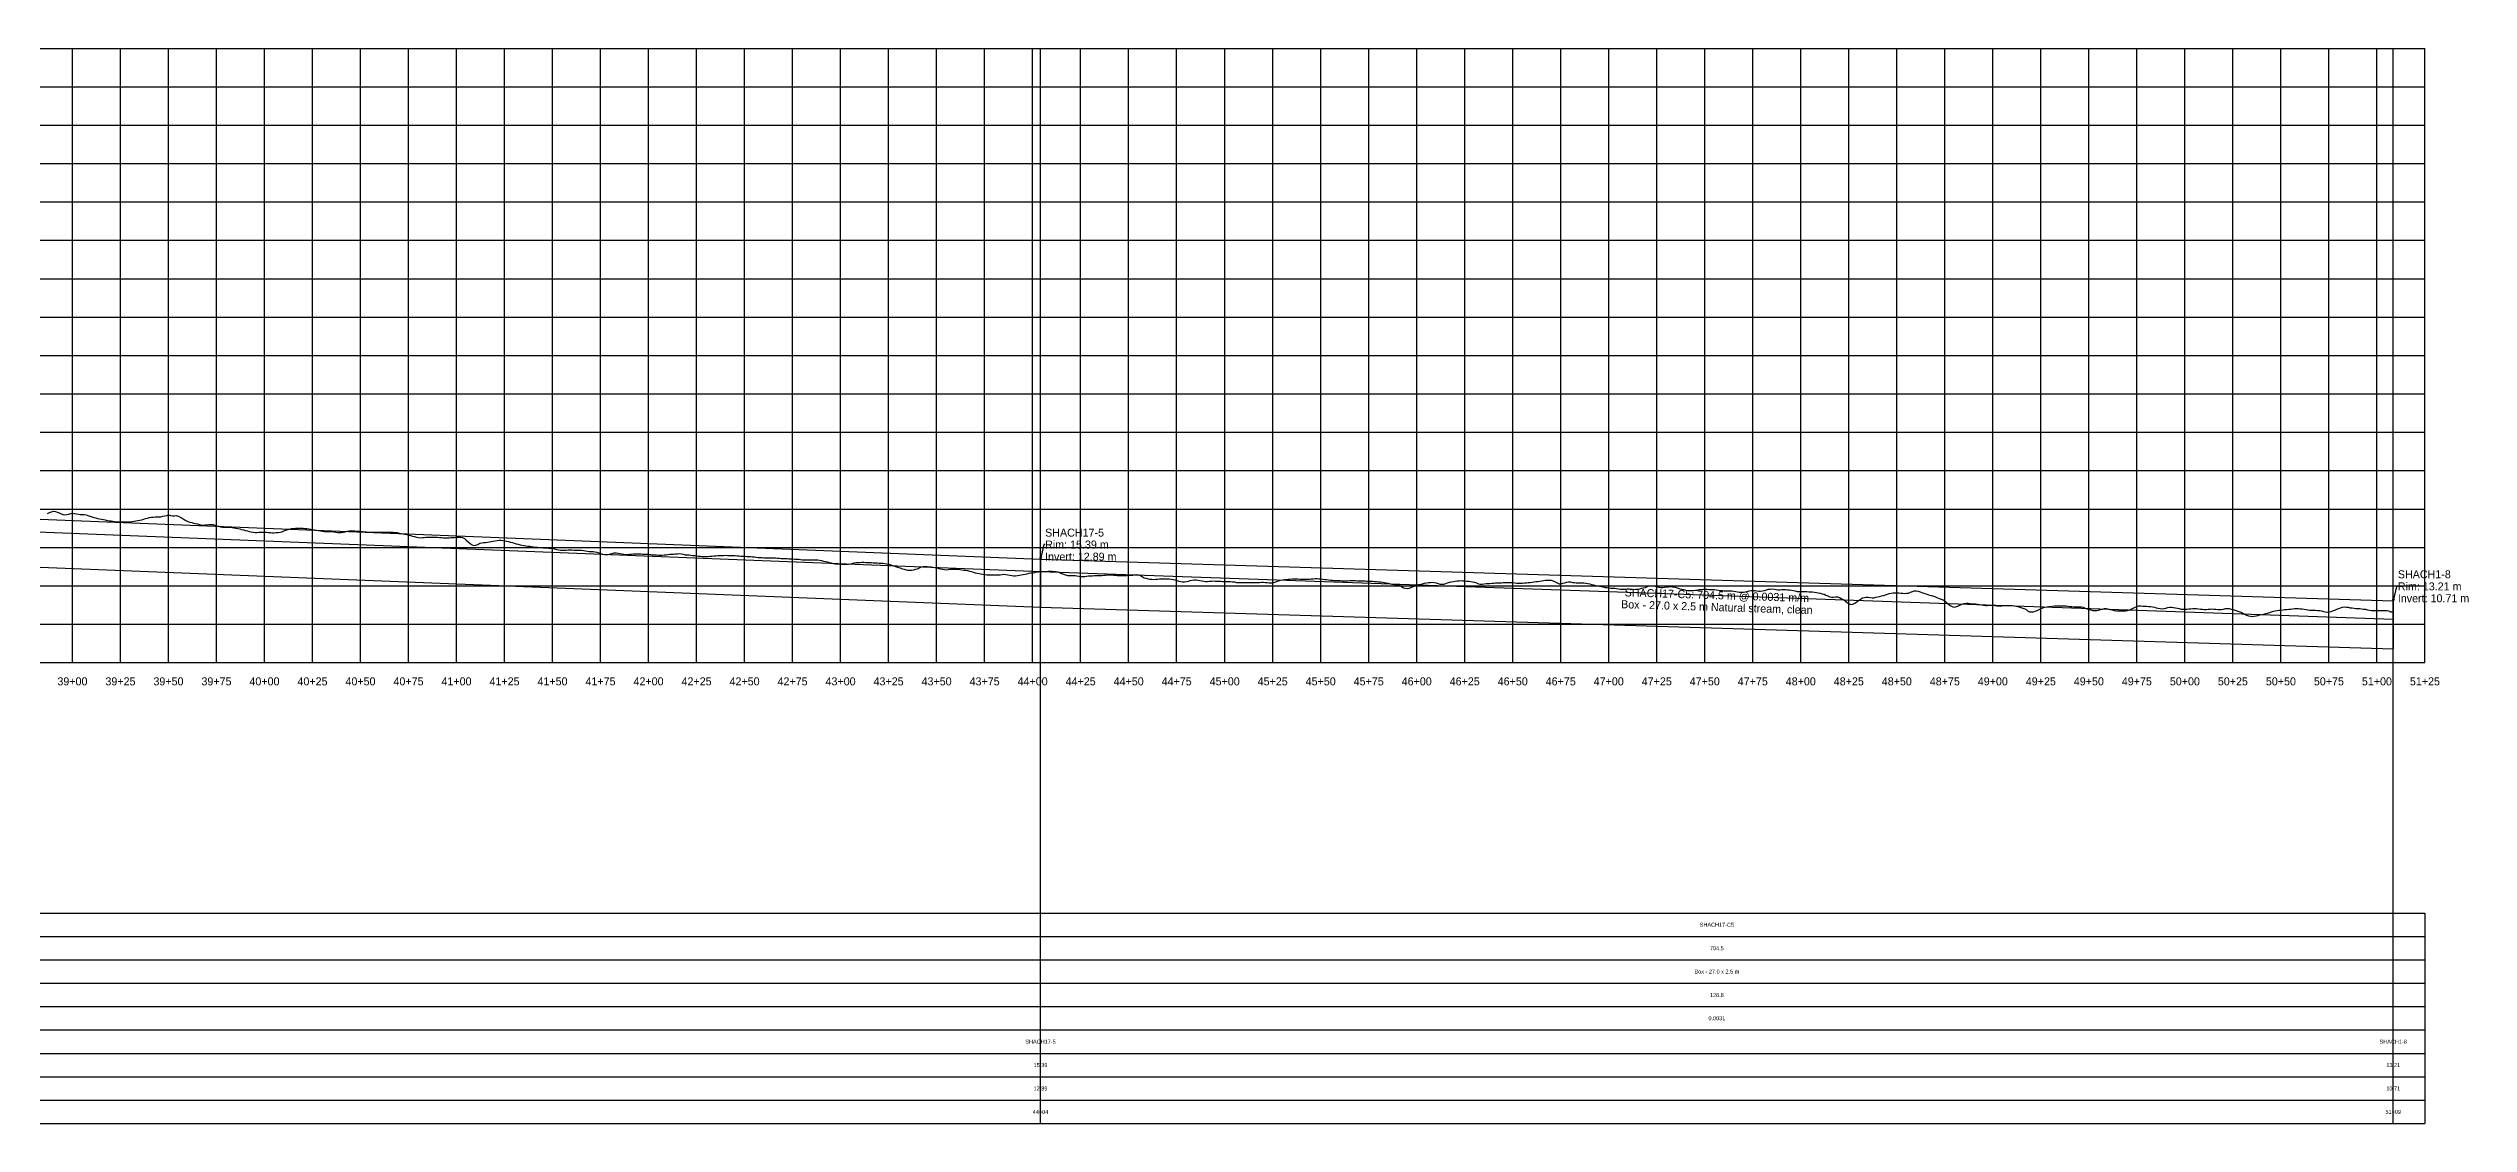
# Model space of a CAD drawing. Extents: x -64 to 5148, y -140 to 422.
# Drawn here: x 3887 to 5148, y -140 to 420 of the extents above; entities that cross this region are included whole.
import ezdxf
from ezdxf.enums import TextEntityAlignment as Align

# ---------------------------------------------------------------- set-up
doc = ezdxf.new("R2010")
doc.units = 0
for name, color, linetype in [('Annotation', 7, 'Continuous'), ('Annotation_Table', 254, 'Continuous'), ('Crown', 7, 'Continuous'), ('Grid', 254, 'Continuous'), ('Grid_Text', 7, 'Continuous'), ('Ground_Elevation', 3, 'Continuous'), ('Hydraulic_Grade', 5, 'Continuous'), ('Invert', 7, 'Continuous'), ('Structure', 7, 'Continuous')]:
    doc.layers.add(name, color=color, linetype=linetype)

msp = doc.modelspace()

# ---------------------------------------------------------------- linework, layer by layer
at = {"layer": 'Annotation', "color": 0}
for points in [[(4404.1, 153.9), (4403.9, 154.8), (4404.6, 154.7)], [(5108.5, 132.1), (5108.3, 133.1), (5109.1, 132.9)]]:
    msp.add_lwpolyline(points, close=True, dxfattribs=at)
for points in [[(4406.5, 161.5), (4405.8, 161.5), (4404.1, 153.9)], [(5110.9, 139.7), (5110.2, 139.7), (5108.5, 132.1)]]:
    msp.add_lwpolyline(points, dxfattribs=at)
at = {"layer": 'Annotation_Table', "color": 254}
for points in [[(4404.1, -140.2), (4404.1, 420)], [(5108.5, -140.2), (5108.5, 420)], [(-25, -30.5), (5124.9, -30.5)], [(5124.9, -30.5), (5124.9, -140.2)], [(-25, -42.7), (5124.9, -42.7)], [(-25, -54.9), (5124.9, -54.9)], [(-25, -67.1), (5124.9, -67.1)], [(-25, -79.2), (5124.9, -79.2)], [(-25, -91.4), (5124.9, -91.4)], [(-25, -103.6), (5124.9, -103.6)], [(-25, -115.8), (5124.9, -115.8)], [(-25, -128), (5124.9, -128)], [(-25, -140.2), (5124.9, -140.2)]]:
    msp.add_lwpolyline(points, dxfattribs=at)
at = {"layer": 'Crown', "color": 0}
for points in [[(3232, 200.8), (4404.1, 153.9)], [(4404.1, 153.9), (4404.1, 153.9)], [(4404.1, 153.9), (5108.5, 132.1)], [(5108.5, 132.1), (5108.5, 132.1)]]:
    msp.add_lwpolyline(points, dxfattribs=at)
at = {"layer": 'Grid', "color": 254}
for points in [[(-25, 420), (5125, 420)], [(3900, 100), (3900, 420)], [(3925, 100), (3925, 420)], [(3950, 100), (3950, 420)], [(3975, 100), (3975, 420)], [(4000, 100), (4000, 420)], [(4025, 100), (4025, 420)], [(4050, 100), (4050, 420)], [(4075, 100), (4075, 420)], [(4100, 100), (4100, 420)], [(4125, 100), (4125, 420)], [(4150, 100), (4150, 420)], [(4175, 100), (4175, 420)], [(4200, 100), (4200, 420)], [(4225, 100), (4225, 420)], [(4250, 100), (4250, 420)], [(4275, 100), (4275, 420)], [(4300, 100), (4300, 420)], [(4325, 100), (4325, 420)], [(4350, 100), (4350, 420)], [(4375, 100), (4375, 420)], [(4400, 100), (4400, 420)], [(4425, 100), (4425, 420)], [(4450, 100), (4450, 420)], [(4475, 100), (4475, 420)], [(4500, 100), (4500, 420)], [(4525, 100), (4525, 420)], [(4550, 100), (4550, 420)], [(4575, 100), (4575, 420)], [(4600, 100), (4600, 420)], [(4625, 100), (4625, 420)], [(4650, 100), (4650, 420)], [(4675, 100), (4675, 420)], [(4700, 100), (4700, 420)], [(4725, 100), (4725, 420)], [(4750, 100), (4750, 420)], [(4775, 100), (4775, 420)], [(4800, 100), (4800, 420)], [(4825, 100), (4825, 420)], [(4850, 100), (4850, 420)], [(4875, 100), (4875, 420)], [(4900, 100), (4900, 420)], [(4925, 100), (4925, 420)], [(4950, 100), (4950, 420)], [(4975, 100), (4975, 420)], [(5000, 100), (5000, 420)], [(5025, 100), (5025, 420)], [(5050, 100), (5050, 420)], [(5075, 100), (5075, 420)], [(5100, 100), (5100, 420)], [(5125, 100), (5125, 420)], [(-25, 400), (5125, 400)], [(-25, 380), (5125, 380)], [(-25, 360), (5125, 360)], [(-25, 340), (5125, 340)], [(-25, 320), (5125, 320)], [(-25, 300), (5125, 300)], [(-25, 280), (5125, 280)], [(-25, 260), (5125, 260)], [(-25, 240), (5125, 240)], [(-25, 220), (5125, 220)], [(-25, 200), (5125, 200)], [(-25, 180), (5125, 180)], [(-25, 160), (5125, 160)], [(-25, 140), (5125, 140)], [(-25, 120), (5125, 120)], [(-25, 100), (5125, 100)]]:
    msp.add_lwpolyline(points, dxfattribs=at)
at = {"layer": 'Ground_Elevation', "color": 3}
msp.add_lwpolyline([(3887.1, 177.7), (3888.1, 178.2), (3889.1, 178.6), (3890.1, 178.8), (3891.1, 178.7), (3892.1, 178.3), (3893.1, 178), (3894.1, 177.5), (3895.1, 177.2), (3896.1, 177), (3897.1, 177.1), (3898.1, 177.4), (3899.1, 177.6), (3900.1, 177.8), (3901.1, 177.7), (3902.1, 177.5), (3903.1, 177.3), (3904.1, 177.2), (3905.1, 177.1), (3906.1, 177.1), (3907.1, 177), (3908.1, 176.6), (3909.1, 176.3), (3910.1, 175.9), (3911.1, 175.6), (3912.1, 175.4), (3913.1, 175.1), (3914.1, 174.9), (3915.1, 174.7), (3916.1, 174.5), (3917.1, 174.3), (3918.1, 174.1), (3919.1, 173.9), (3920.1, 173.8), (3921.1, 173.6), (3922.1, 173.5), (3923.1, 173.4), (3924.1, 173.4), (3925.1, 173.3), (3926.1, 173.3), (3927.1, 173.3), (3928.1, 173.3), (3929.1, 173.3), (3930.1, 173.4), (3931.1, 173.5), (3932.1, 173.6), (3933.1, 173.8), (3934.1, 174), (3935.1, 174.2), (3936.1, 174.4), (3937.1, 174.7), (3938.1, 175), (3939.1, 175.3), (3940.1, 175.5), (3941.1, 175.7), (3942.1, 175.8), (3943.1, 175.9), (3944.1, 175.9), (3945.1, 175.9), (3946.1, 176), (3947.1, 176.2), (3948.1, 176.4), (3949.1, 176.7), (3950.1, 176.9), (3951.1, 176.6), (3952.1, 176.4), (3953.1, 176.5), (3954.1, 176.6), (3955.1, 176.3), (3956.1, 175.8), (3957.1, 175.2), (3958.1, 174.6), (3959.1, 174), (3960.1, 173.5), (3961.1, 173.2), (3962.1, 172.9), (3963.1, 172.7), (3964.1, 172.4), (3965.1, 172.2), (3966.1, 171.9), (3967.1, 171.7), (3968.1, 171.6), (3969.1, 171.7), (3970.1, 171.8), (3971.1, 171.9), (3972.1, 172), (3973.1, 171.9), (3974.1, 171.6), (3975.1, 171.3), (3976.1, 171), (3977.1, 170.7), (3978.1, 170.6), (3979.1, 170.6), (3980.1, 170.6), (3981.1, 170.6), (3982.1, 170.5), (3983.1, 170.3), (3984.1, 170.2), (3985.1, 170), (3986.1, 169.8), (3987.1, 169.6), (3988.1, 169.4), (3989.1, 169.1), (3990.1, 168.8), (3991.1, 168.6), (3992.1, 168.3), (3993.1, 168.1), (3994.1, 168), (3995.1, 167.8), (3996.1, 167.7), (3997.1, 167.9), (3998.1, 168), (3999.1, 167.9), (4000.1, 167.9), (4001.1, 167.9), (4002.1, 167.8), (4003.1, 167.7), (4004.1, 167.6), (4005.1, 167.6), (4006.1, 167.7), (4007.1, 167.7), (4008.1, 167.9), (4009.1, 168.2), (4010.1, 168.7), (4011.1, 169), (4012.1, 169.3), (4013.1, 169.5), (4014.1, 169.8), (4015.1, 169.9), (4016.1, 170), (4017.1, 170.1), (4018.1, 170.1), (4019.1, 170), (4020.1, 170), (4021.1, 169.9), (4022.1, 169.8), (4023.1, 169.6), (4024.1, 169.5), (4025.1, 169.4), (4026.1, 169.2), (4027.1, 169), (4028.1, 168.8), (4029.1, 168.6), (4030.1, 168.5), (4031.1, 168.3), (4032.1, 168.3), (4033.1, 168.3), (4034.1, 168.3), (4035.1, 168.3), (4036.1, 168.1), (4037.1, 167.9), (4038.1, 167.7), (4039.1, 167.7), (4040.1, 167.8), (4041.1, 168), (4042.1, 168.2), (4043.1, 168.5), (4044.1, 168.7), (4045.1, 168.8), (4046.1, 168.7), (4047.1, 168.6), (4048.1, 168.5), (4049.1, 168.4), (4050.1, 168.4), (4051.1, 168.3), (4052.1, 168.2), (4053.1, 168.1), (4054.1, 168), (4055.1, 168), (4056.1, 168), (4057.1, 167.9), (4058.1, 168), (4059.1, 168), (4060.1, 168), (4061.1, 168), (4062.1, 168), (4063.1, 168), (4064.1, 168), (4065.1, 167.9), (4066.1, 167.9), (4067.1, 167.9), (4068.1, 167.8), (4069.1, 167.7), (4070.1, 167.4), (4071.1, 167.2), (4072.1, 167), (4073.1, 166.9), (4074.1, 166.7), (4075.1, 166.4), (4076.1, 166.2), (4077.1, 165.9), (4078.1, 165.6), (4079.1, 165.3), (4080.1, 165.1), (4081.1, 165), (4082.1, 165.1), (4083.1, 165.2), (4084.1, 165.3), (4085.1, 165.3), (4086.1, 165.4), (4087.1, 165.4), (4088.1, 165.4), (4089.1, 165.4), (4090.1, 165.3), (4091.1, 165.2), (4092.1, 165.1), (4093.1, 165), (4094.1, 165), (4095.1, 165), (4096.1, 165), (4097.1, 165.1), (4098.1, 165.1), (4099.1, 165.1), (4100.1, 165.3), (4101.1, 165.4), (4102.1, 165.4), (4103.1, 165.2), (4104.1, 164.6), (4105.1, 163.8), (4106.1, 162.9), (4107.1, 162), (4108.1, 161.3), (4109.1, 161), (4110.1, 161.1), (4111.1, 161.6), (4112.1, 162.2), (4113.1, 162.4), (4114.1, 162.5), (4115.1, 162.6), (4116.1, 162.7), (4117.1, 162.9), (4118.1, 163), (4119.1, 163.2), (4120.1, 163.4), (4121.1, 163.6), (4122.1, 163.7), (4123.1, 163.7), (4124.1, 163.6), (4125.1, 163.4), (4126.1, 163.2), (4127.1, 163), (4128.1, 162.7), (4129.1, 162.5), (4130.1, 162.2), (4131.1, 161.9), (4132.1, 161.7), (4133.1, 161.4), (4134.1, 161.2), (4135.1, 161), (4136.1, 160.9), (4137.1, 160.7), (4138.1, 160.6), (4139.1, 160.4), (4140.1, 160.3), (4141.1, 160.2), (4142.1, 160.1), (4143.1, 160), (4144.1, 159.9), (4145.1, 159.8), (4146.1, 159.8), (4147.1, 159.7), (4148.1, 159.6), (4149.1, 159.5), (4150.1, 159.4), (4151.1, 159.2), (4152.1, 158.9), (4153.1, 158.7), (4154.1, 158.5), (4155.1, 158.5), (4156.1, 158.6), (4157.1, 158.6), (4158.1, 158.7), (4159.1, 158.7), (4160.1, 158.7), (4161.1, 158.6), (4162.1, 158.6), (4163.1, 158.6), (4164.1, 158.6), (4165.1, 158.6), (4166.1, 158.4), (4167.1, 158.2), (4168.1, 158.1), (4169.1, 157.9), (4170.1, 157.8), (4171.1, 157.8), (4172.1, 157.7), (4173.1, 157.6), (4174.1, 157.2), (4175.1, 156.8), (4176.1, 156.5), (4177.1, 156.3), (4178.1, 156.2), (4179.1, 156.3), (4180.1, 156.6), (4181.1, 156.9), (4182.1, 157.1), (4183.1, 157.1), (4184.1, 157), (4185.1, 156.8), (4186.1, 156.6), (4187.1, 156.4), (4188.1, 156.3), (4189.1, 156.3), (4190.1, 156.4), (4191.1, 156.5), (4192.1, 156.6), (4193.1, 156.6), (4194.1, 156.6), (4195.1, 156.6), (4196.1, 156.6), (4197.1, 156.5), (4198.1, 156.4), (4199.1, 156.4), (4200.1, 156.4), (4201.1, 156.3), (4202.1, 156.1), (4203.1, 156.1), (4204.1, 156.1), (4205.1, 156), (4206.1, 156), (4207.1, 156), (4208.1, 156.1), (4209.1, 156.2), (4210.1, 156.3), (4211.1, 156.4), (4212.1, 156.4), (4213.1, 156.5), (4214.1, 156.6), (4215.1, 156.7), (4216.1, 156.8), (4217.1, 156.6), (4218.1, 156.4), (4219.1, 156.2), (4220.1, 156.2), (4221.1, 156.1), (4222.1, 156), (4223.1, 155.8), (4224.1, 155.7), (4225.1, 155.6), (4226.1, 155.5), (4227.1, 155.4), (4228.1, 155.3), (4229.1, 155.3), (4230.1, 155.3), (4231.1, 155.3), (4232.1, 155.4), (4233.1, 155.5), (4234.1, 155.6), (4235.1, 155.6), (4236.1, 155.7), (4237.1, 155.8), (4238.1, 155.8), (4239.1, 155.8), (4240.1, 155.9), (4241.1, 155.8), (4242.1, 155.8), (4243.1, 155.8), (4244.1, 155.7), (4245.1, 155.7), (4246.1, 155.6), (4247.1, 155.6), (4248.1, 155.5), (4249.1, 155.4), (4250.1, 155.4), (4251.1, 155.3), (4252.1, 155.2), (4253.1, 155.2), (4254.1, 155.1), (4255.1, 155.1), (4256.1, 155), (4257.1, 154.8), (4258.1, 154.8), (4259.1, 154.7), (4260.1, 154.6), (4261.1, 154.6), (4262.1, 154.6), (4263.1, 154.6), (4264.1, 154.6), (4265.1, 154.6), (4266.1, 154.5), (4267.1, 154.4), (4268.1, 154.4), (4269.1, 154.3), (4270.1, 154.3), (4271.1, 154.2), (4272.1, 154.2), (4273.1, 154.1), (4274.1, 154.1), (4275.1, 154), (4276.1, 153.9), (4277.1, 153.8), (4278.1, 153.8), (4279.1, 153.7), (4280.1, 153.6), (4281.1, 153.6), (4282.1, 153.5), (4283.1, 153.5), (4284.1, 153.5), (4285.1, 153.5), (4286.1, 153.5), (4287.1, 153.5), (4288.1, 153.5), (4289.1, 153.4), (4290.1, 153.2), (4291.1, 152.9), (4292.1, 152.7), (4293.1, 152.5), (4294.1, 152.2), (4295.1, 151.9), (4296.1, 151.6), (4297.1, 151.4), (4298.1, 151.4), (4299.1, 151.5), (4300.1, 151.3), (4301.1, 151.2), (4302.1, 151.1), (4303.1, 151.2), (4304.1, 151.3), (4305.1, 151.5), (4306.1, 151.7), (4307.1, 151.9), (4308.1, 152.1), (4309.1, 152.2), (4310.1, 152.2), (4311.1, 152.3), (4312.1, 152.3), (4313.1, 152.2), (4314.1, 152.2), (4315.1, 152.2), (4316.1, 152.1), (4317.1, 152), (4318.1, 151.9), (4319.1, 151.9), (4320.1, 151.8), (4321.1, 151.8), (4322.1, 151.8), (4323.1, 151.7), (4324.1, 151.5), (4325.1, 151.2), (4326.1, 150.9), (4327.1, 150.6), (4328.1, 150.2), (4329.1, 149.9), (4330.1, 149.6), (4331.1, 149.3), (4332.1, 148.9), (4333.1, 148.6), (4334.1, 148.3), (4335.1, 148.2), (4336.1, 148.1), (4337.1, 148.1), (4338.1, 148.3), (4339.1, 148.6), (4340.1, 148.9), (4341.1, 149.4), (4342.1, 149.8), (4343.1, 150), (4344.1, 150.1), (4345.1, 150), (4346.1, 149.9), (4347.1, 149.8), (4348.1, 149.7), (4349.1, 149.5), (4350.1, 149.3), (4351.1, 149.1), (4352.1, 148.9), (4353.1, 148.7), (4354.1, 148.5), (4355.1, 148.4), (4356.1, 148.5), (4357.1, 148.6), (4358.1, 148.7), (4359.1, 148.7), (4360.1, 148.7), (4361.1, 148.6), (4362.1, 148.5), (4363.1, 148.4), (4364.1, 148.2), (4365.1, 148.1), (4366.1, 148), (4367.1, 147.7), (4368.1, 147.4), (4369.1, 147.1), (4370.1, 146.8), (4371.1, 146.6), (4372.1, 146.4), (4373.1, 146.2), (4374.1, 146.1), (4375.1, 145.9), (4376.1, 145.8), (4377.1, 145.8), (4378.1, 145.8), (4379.1, 145.7), (4380.1, 145.7), (4381.1, 145.7), (4382.1, 145.8), (4383.1, 145.8), (4384.1, 145.9), (4385.1, 146), (4386.1, 145.9), (4387.1, 145.8), (4388.1, 145.6), (4389.1, 145.4), (4390.1, 145.2), (4391.1, 145.2), (4392.1, 145.3), (4393.1, 145.5), (4394.1, 145.7), (4395.1, 145.9), (4396.1, 146.1), (4397.1, 146.3), (4398.1, 146.5), (4399.1, 146.7), (4400.1, 146.8), (4401.1, 147), (4402.1, 147.2), (4403.1, 147.3), (4404.1, 147.4), (4405.1, 147.4), (4406.1, 147.5), (4407.1, 147.5), (4408.1, 147.6), (4409.1, 147.6), (4410.1, 147.6), (4411.1, 147.5), (4412.1, 147.4), (4413.1, 147.2), (4414.1, 146.9), (4415.1, 146.4), (4416.1, 146), (4417.1, 145.7), (4418.1, 145.4), (4419.1, 145.3), (4420.1, 145.3), (4421.1, 145.3), (4422.1, 145.3), (4423.1, 145.2), (4424.1, 145), (4425.1, 144.9), (4426.1, 144.8), (4427.1, 144.9), (4428.1, 145.1), (4429.1, 145.2), (4430.1, 145.2), (4431.1, 145.2), (4432.1, 145.3), (4433.1, 145.4), (4434.1, 145.3), (4435.1, 145.3), (4436.1, 145.4), (4437.1, 145.5), (4438.1, 145.6), (4439.1, 145.7), (4440.1, 145.8), (4441.1, 145.7), (4442.1, 145.6), (4443.1, 145.5), (4444.1, 145.4), (4445.1, 145.4), (4446.1, 145.3), (4447.1, 145.3), (4448.1, 145.4), (4449.1, 145.4), (4450.1, 145.6), (4451.1, 145.6), (4452.1, 145.6), (4453.1, 145.8), (4454.1, 145.9), (4455.1, 145.7), (4456.1, 145.3), (4457.1, 144.8), (4458.1, 144.2), (4459.1, 143.9), (4460.1, 143.7), (4461.1, 143.5), (4462.1, 143.4), (4463.1, 143.3), (4464.1, 143.4), (4465.1, 143.5), (4466.1, 143.6), (4467.1, 143.6), (4468.1, 143.7), (4469.1, 143.7), (4470.1, 143.7), (4471.1, 143.6), (4472.1, 143.4), (4473.1, 143.2), (4474.1, 143.1), (4475.1, 142.8), (4476.1, 142.5), (4477.1, 142.2), (4478.1, 142), (4479.1, 142.1), (4480.1, 142.2), (4481.1, 142.5), (4482.1, 142.7), (4483.1, 142.9), (4484.1, 143.1), (4485.1, 143.1), (4486.1, 142.9), (4487.1, 142.8), (4488.1, 142.6), (4489.1, 142.4), (4490.1, 142.3), (4491.1, 142.3), (4492.1, 142.4), (4493.1, 142.5), (4494.1, 142.6), (4495.1, 142.4), (4496.1, 142.4), (4497.1, 142.4), (4498.1, 142.4), (4499.1, 142.3), (4500.1, 142.2), (4501.1, 142.3), (4502.1, 142.3), (4503.1, 142.3), (4504.1, 142.1), (4505.1, 142), (4506.1, 141.8), (4507.1, 141.8), (4508.1, 141.8), (4509.1, 141.8), (4510.1, 141.8), (4511.1, 141.8), (4512.1, 141.8), (4513.1, 141.8), (4514.1, 141.8), (4515.1, 141.8), (4516.1, 141.8), (4517.1, 141.8), (4518.1, 141.8), (4519.1, 141.9), (4520.1, 141.9), (4521.1, 141.8), (4522.1, 141.7), (4523.1, 141.6), (4524.1, 141.6), (4525.1, 141.6), (4526.1, 141.9), (4527.1, 142.3), (4528.1, 142.6), (4529.1, 142.9), (4530.1, 143.1), (4531.1, 143.2), (4532.1, 143.3), (4533.1, 143.4), (4534.1, 143.4), (4535.1, 143.6), (4536.1, 143.7), (4537.1, 143.7), (4538.1, 143.6), (4539.1, 143.5), (4540.1, 143.4), (4541.1, 143.4), (4542.1, 143.4), (4543.1, 143.5), (4544.1, 143.5), (4545.1, 143.6), (4546.1, 143.7), (4547.1, 143.8), (4548.1, 143.8), (4549.1, 143.7), (4550.1, 143.6), (4551.1, 143.5), (4552.1, 143.3), (4553.1, 143.2), (4554.1, 143.1), (4555.1, 143), (4556.1, 142.9), (4557.1, 142.8), (4558.1, 142.8), (4559.1, 142.7), (4560.1, 142.7), (4561.1, 142.6), (4562.1, 142.6), (4563.1, 142.6), (4564.1, 142.6), (4565.1, 142.7), (4566.1, 142.7), (4567.1, 142.7), (4568.1, 142.7), (4569.1, 142.6), (4570.1, 142.6), (4571.1, 142.6), (4572.1, 142.6), (4573.1, 142.6), (4574.1, 142.5), (4575.1, 142.5), (4576.1, 142.4), (4577.1, 142.4), (4578.1, 142.3), (4579.1, 142.2), (4580.1, 142.1), (4581.1, 142), (4582.1, 141.9), (4583.1, 141.7), (4584.1, 141.5), (4585.1, 141.3), (4586.1, 141.1), (4587.1, 140.9), (4588.1, 140.7), (4589.1, 140.6), (4590.1, 140.4), (4591.1, 140.3), (4592.1, 139.6), (4593.1, 138.9), (4594.1, 138.7), (4595.1, 138.6), (4596.1, 138.7), (4597.1, 139.1), (4598.1, 139.6), (4599.1, 140.1), (4600.1, 140.3), (4601.1, 140.6), (4602.1, 140.8), (4603.1, 141.1), (4604.1, 141.4), (4605.1, 141.5), (4606.1, 141.7), (4607.1, 141.8), (4608.1, 141.9), (4609.1, 141.8), (4610.1, 141.5), (4611.1, 141.2), (4612.1, 140.9), (4613.1, 140.9), (4614.1, 140.9), (4615.1, 141.2), (4616.1, 141.5), (4617.1, 141.9), (4618.1, 142), (4619.1, 142.2), (4620.1, 142.4), (4621.1, 142.6), (4622.1, 142.6), (4623.1, 142.7), (4624.1, 142.6), (4625.1, 142.6), (4626.1, 142.5), (4627.1, 142.4), (4628.1, 142.2), (4629.1, 142.1), (4630.1, 141.9), (4631.1, 141.5), (4632.1, 141.1), (4633.1, 140.8), (4634.1, 140.9), (4635.1, 141), (4636.1, 141.2), (4637.1, 141.2), (4638.1, 141.2), (4639.1, 141.3), (4640.1, 141.4), (4641.1, 141.5), (4642.1, 141.5), (4643.1, 141.5), (4644.1, 141.6), (4645.1, 141.7), (4646.1, 141.8), (4647.1, 141.8), (4648.1, 141.8), (4649.1, 141.8), (4650.1, 141.7), (4651.1, 141.5), (4652.1, 141.4), (4653.1, 141.3), (4654.1, 141.3), (4655.1, 141.3), (4656.1, 141.5), (4657.1, 141.6), (4658.1, 141.7), (4659.1, 141.8), (4660.1, 141.9), (4661.1, 142.1), (4662.1, 142.2), (4663.1, 142.3), (4664.1, 142.5), (4665.1, 142.6), (4666.1, 142.7), (4667.1, 142.9), (4668.1, 143), (4669.1, 143), (4670.1, 142.9), (4671.1, 142.6), (4672.1, 142.1), (4673.1, 141.5), (4674.1, 141.1), (4675.1, 141.1), (4676.1, 141.3), (4677.1, 141.6), (4678.1, 141.9), (4679.1, 142), (4680.1, 142), (4681.1, 141.8), (4682.1, 141.7), (4683.1, 141.5), (4684.1, 141.6), (4685.1, 141.6), (4686.1, 141.6), (4687.1, 141.5), (4688.1, 141.3), (4689.1, 141.2), (4690.1, 141), (4691.1, 140.7), (4692.1, 140.5), (4693.1, 140.2), (4694.1, 140), (4695.1, 139.8), (4696.1, 139.6), (4697.1, 139.4), (4698.1, 139.2), (4699.1, 139.1), (4700.1, 138.9), (4701.1, 138.8), (4702.1, 138.8), (4703.1, 138.7), (4704.1, 138.6), (4705.1, 138.4), (4706.1, 138.2), (4707.1, 138.2), (4708.1, 138.3), (4709.1, 138.3), (4710.1, 138.4), (4711.1, 138.3), (4712.1, 138.2), (4713.1, 138.1), (4714.1, 138.2), (4715.1, 138.2), (4716.1, 138.4), (4717.1, 138.7), (4718.1, 138.9), (4719.1, 139.2), (4720.1, 139.6), (4721.1, 139.9), (4722.1, 140), (4723.1, 140), (4724.1, 139.8), (4725.1, 139.6), (4726.1, 139.3), (4727.1, 139.2), (4728.1, 139.2), (4729.1, 139.3), (4730.1, 139.4), (4731.1, 139.5), (4732.1, 139.6), (4733.1, 139.5), (4734.1, 139.4), (4735.1, 139.1), (4736.1, 138.7), (4737.1, 138.4), (4738.1, 138.2), (4739.1, 138), (4740.1, 137.7), (4741.1, 137.6), (4742.1, 137.5), (4743.1, 137.6), (4744.1, 137.6), (4745.1, 137.7), (4746.1, 137.8), (4747.1, 138), (4748.1, 138.1), (4749.1, 138.2), (4750.1, 138.2), (4751.1, 138.2), (4752.1, 138.1), (4753.1, 138.1), (4754.1, 138.1), (4755.1, 138.1), (4756.1, 137.9), (4757.1, 137.8), (4758.1, 137.6), (4759.1, 137.5), (4760.1, 137.4), (4761.1, 137.4), (4762.1, 137.4), (4763.1, 137.3), (4764.1, 137.3), (4765.1, 137.2), (4766.1, 137.1), (4767.1, 136.8), (4768.1, 136.7), (4769.1, 136.6), (4770.1, 136.7), (4771.1, 136.8), (4772.1, 137.1), (4773.1, 137.3), (4774.1, 137.5), (4775.1, 137.6), (4776.1, 137.6), (4777.1, 137.4), (4778.1, 137.2), (4779.1, 137.2), (4780.1, 137.3), (4781.1, 137.6), (4782.1, 137.9), (4783.1, 138.2), (4784.1, 138.3), (4785.1, 138.4), (4786.1, 138.2), (4787.1, 138.1), (4788.1, 137.9), (4789.1, 137.9), (4790.1, 138), (4791.1, 138), (4792.1, 138), (4793.1, 137.9), (4794.1, 137.9), (4795.1, 137.8), (4796.1, 137.5), (4797.1, 137.3), (4798.1, 137.1), (4799.1, 137.1), (4800.1, 137.1), (4801.1, 137.1), (4802.1, 137.1), (4803.1, 137), (4804.1, 136.9), (4805.1, 136.8), (4806.1, 136.8), (4807.1, 136.6), (4808.1, 136.5), (4809.1, 136.3), (4810.1, 136.1), (4811.1, 135.9), (4812.1, 135.6), (4813.1, 135.2), (4814.1, 134.7), (4815.1, 134.3), (4816.1, 134.1), (4817.1, 134), (4818.1, 134.2), (4819.1, 134.2), (4820.1, 133.9), (4821.1, 133.4), (4822.1, 132.9), (4823.1, 132.1), (4824.1, 131.3), (4825.1, 130.7), (4826.1, 130.3), (4827.1, 130.5), (4828.1, 131), (4829.1, 131.7), (4830.1, 132.3), (4831.1, 133.1), (4832.1, 133.7), (4833.1, 133.9), (4834.1, 134), (4835.1, 134), (4836.1, 133.9), (4837.1, 133.8), (4838.1, 133.8), (4839.1, 134), (4840.1, 134.2), (4841.1, 134.5), (4842.1, 134.7), (4843.1, 135), (4844.1, 135.3), (4845.1, 135.7), (4846.1, 136), (4847.1, 136.2), (4848.1, 136.3), (4849.1, 136.4), (4850.1, 136.4), (4851.1, 136.4), (4852.1, 136.2), (4853.1, 136.1), (4854.1, 136), (4855.1, 136.1), (4856.1, 136.2), (4857.1, 136.7), (4858.1, 137.1), (4859.1, 137.4), (4860.1, 137.3), (4861.1, 137.2), (4862.1, 136.9), (4863.1, 136.5), (4864.1, 136.2), (4865.1, 135.8), (4866.1, 135.5), (4867.1, 135.2), (4868.1, 135), (4869.1, 134.6), (4870.1, 134.2), (4871.1, 133.8), (4872.1, 133.4), (4873.1, 133.1), (4874.1, 132.7), (4875.1, 132), (4876.1, 131.2), (4877.1, 130.3), (4878.1, 129.6), (4879.1, 129.1), (4880.1, 128.9), (4881.1, 129.2), (4882.1, 129.6), (4883.1, 130.1), (4884.1, 130.5), (4885.1, 130.8), (4886.1, 130.9), (4887.1, 130.9), (4888.1, 130.8), (4889.1, 130.6), (4890.1, 130.6), (4891.1, 130.6), (4892.1, 130.5), (4893.1, 130.2), (4894.1, 130), (4895.1, 129.9), (4896.1, 129.8), (4897.1, 129.8), (4898.1, 129.9), (4899.1, 129.9), (4900.1, 129.9), (4901.1, 129.8), (4902.1, 129.6), (4903.1, 129.5), (4904.1, 129.4), (4905.1, 129.7), (4906.1, 129.7), (4907.1, 129.7), (4908.1, 129.7), (4909.1, 129.7), (4910.1, 129.7), (4911.1, 129.6), (4912.1, 129.4), (4913.1, 129.2), (4914.1, 128.9), (4915.1, 128.6), (4916.1, 128.2), (4917.1, 127.8), (4918.1, 127), (4919.1, 126.5), (4920.1, 126.4), (4921.1, 126.5), (4922.1, 126.7), (4923.1, 127.2), (4924.1, 127.7), (4925.1, 128.1), (4926.1, 128.5), (4927.1, 128.8), (4928.1, 129), (4929.1, 129.2), (4930.1, 129.3), (4931.1, 129.4), (4932.1, 129.5), (4933.1, 129.6), (4934.1, 129.6), (4935.1, 129.6), (4936.1, 129.6), (4937.1, 129.5), (4938.1, 129.5), (4939.1, 129.4), (4940.1, 129.3), (4941.1, 129.2), (4942.1, 129.1), (4943.1, 129.1), (4944.1, 129), (4945.1, 129), (4946.1, 129), (4947.1, 128.8), (4948.1, 128.4), (4949.1, 128), (4950.1, 127.7), (4951.1, 127.4), (4952.1, 127.2), (4953.1, 127.2), (4954.1, 127.2), (4955.1, 127.3), (4956.1, 127.6), (4957.1, 127.9), (4958.1, 128.1), (4959.1, 128.1), (4960.1, 127.9), (4961.1, 127.7), (4962.1, 127.4), (4963.1, 127.1), (4964.1, 127), (4965.1, 126.9), (4966.1, 126.9), (4967.1, 126.9), (4968.1, 126.9), (4969.1, 127), (4970.1, 127.2), (4971.1, 127.5), (4972.1, 127.9), (4973.1, 128.4), (4974.1, 128.9), (4975.1, 129.3), (4976.1, 129.5), (4977.1, 129.5), (4978.1, 129.4), (4979.1, 129.4), (4980.1, 129.4), (4981.1, 129.3), (4982.1, 129.2), (4983.1, 129), (4984.1, 128.8), (4985.1, 128.5), (4986.1, 128.3), (4987.1, 128.1), (4988.1, 128), (4989.1, 128.2), (4990.1, 128.4), (4991.1, 128.7), (4992.1, 128.8), (4993.1, 128.8), (4994.1, 128.7), (4995.1, 128.5), (4996.1, 128.3), (4997.1, 128.1), (4998.1, 127.9), (4999.1, 127.8), (5000.1, 127.8), (5001.1, 127.9), (5002.1, 128), (5003.1, 128), (5004.1, 128.1), (5005.1, 128.1), (5006.1, 128.1), (5007.1, 128), (5008.1, 127.9), (5009.1, 127.8), (5010.1, 127.7), (5011.1, 127.7), (5012.1, 127.8), (5013.1, 127.9), (5014.1, 128), (5015.1, 127.9), (5016.1, 127.8), (5017.1, 127.7), (5018.1, 127.7), (5019.1, 127.7), (5020.1, 127.9), (5021.1, 128.1), (5022.1, 128.1), (5023.1, 128.1), (5024.1, 127.9), (5025.1, 127.6), (5026.1, 127.3), (5027.1, 127), (5028.1, 126.6), (5029.1, 126.2), (5030.1, 125.7), (5031.1, 125.2), (5032.1, 124.7), (5033.1, 124.3), (5034.1, 124.1), (5035.1, 124), (5036.1, 124.1), (5037.1, 124.3), (5038.1, 124.6), (5039.1, 124.8), (5040.1, 125), (5041.1, 125.2), (5042.1, 125.5), (5043.1, 125.8), (5044.1, 126.1), (5045.1, 126.4), (5046.1, 126.7), (5047.1, 127), (5048.1, 127.2), (5049.1, 127.3), (5050.1, 127.3), (5051.1, 127.5), (5052.1, 127.6), (5053.1, 127.7), (5054.1, 127.8), (5055.1, 127.9), (5056.1, 128), (5057.1, 128.1), (5058.1, 128.1), (5059.1, 128.1), (5060.1, 128), (5061.1, 128), (5062.1, 127.9), (5063.1, 127.7), (5064.1, 127.5), (5065.1, 127.3), (5066.1, 127.3), (5067.1, 127.3), (5068.1, 127.3), (5069.1, 127.2), (5070.1, 127.1), (5071.1, 126.9), (5072.1, 126.6), (5073.1, 126.4), (5074.1, 126.3), (5075.1, 126.4), (5076.1, 126.6), (5077.1, 126.9), (5078.1, 127.3), (5079.1, 127.8), (5080.1, 128.2), (5081.1, 128.6), (5082.1, 128.8), (5083.1, 129), (5084.1, 128.9), (5085.1, 128.8), (5086.1, 128.6), (5087.1, 128.5), (5088.1, 128.3), (5089.1, 128.2), (5090.1, 128.1), (5091.1, 128.1), (5092.1, 128), (5093.1, 127.9), (5094.1, 127.8), (5095.1, 127.5), (5096.1, 127.3), (5097.1, 127.2), (5098.1, 127.2), (5099.1, 127.1), (5100.1, 127.1), (5101.1, 127.1), (5102.1, 127.1), (5103.1, 127.2), (5104.1, 127.2), (5105.1, 127.1), (5106.1, 126.9), (5107.1, 126.5), (5108.5, 126.5)], dxfattribs=at)
at = {"layer": 'Hydraulic_Grade', "color": 5}
for points in [[(3232, 193.8), (4404.1, 147.4)], [(4404.1, 147.4), (4404.1, 147.4)], [(4404.1, 147.4), (5108.5, 122.7)], [(5108.5, 122.7), (5108.5, 122.7), (5108.5, 122.7)]]:
    msp.add_lwpolyline(points, dxfattribs=at)
at = {"layer": 'Invert', "color": 0}
for points in [[(3232, 175.8), (4404.1, 128.9)], [(4404.1, 128.9), (4404.1, 128.9)], [(4404.1, 128.9), (5108.5, 107.1)], [(5108.5, 107.1), (5108.5, 107.1)]]:
    msp.add_lwpolyline(points, dxfattribs=at)
at = {"layer": 'Structure', "color": 0}
for points in [[(4404.1, 153.9), (4404.1, 128.9)], [(4404.1, 153.9), (4404.1, 128.9)], [(5108.5, 132.1), (5108.5, 107.1)], [(5108.5, 132.1), (5108.5, 107.1)]]:
    msp.add_lwpolyline(points, dxfattribs=at)

# ---------------------------------------------------------------- texts
at = {"layer": 'Annotation', "color": 0}
for s, height, p in [('SHACH17-5', 4.17, (4406.5, 167.7)), ('Rim: 15.39 m', 4.167, (4406.5, 161.5)), ('Invert: 12.89 m', 4.167, (4406.5, 155.2)), ('SHACH1-8', 4.17, (5110.9, 146)), ('Rim: 13.21 m', 4.167, (5110.9, 139.7)), ('Invert: 10.71 m', 4.167, (5110.9, 133.5))]:
    msp.add_text(s, height=height, dxfattribs=at).set_placement(p, align=Align.MIDDLE_LEFT)
for s, p in [('SHACH17-C5: 704.5 m @ 0.0031 m/m', (4756.3, 135.1)), ('Box - 27.0 x 2.5 m Natural stream, clean', (4756.3, 128.9))]:
    msp.add_text(s, height=4.167, rotation=358.2324, dxfattribs=at).set_placement(p, align=Align.MIDDLE_CENTER)
at = {"layer": 'Annotation_Table', "color": 0}
for s, height, p in [('SHACH17-C5', 2.08, (4756.3, -36.6)), ('704.5', 2.08, (4756.3, -48.8)), ('Box - 27.0 x 2.5 m', 2.083, (4756.3, -61)), ('128.8', 2.08, (4756.3, -73.2)), ('0.0031', 2.08, (4756.3, -85.3)), ('SHACH17-5', 2.08, (4404.1, -97.5)), ('SHACH1-8', 2.08, (5108.5, -97.5)), ('15.39', 2.08, (4404.1, -109.7)), ('13.21', 2.08, (5108.5, -109.7)), ('12.89', 2.08, (4404.1, -121.9)), ('10.71', 2.08, (5108.5, -121.9)), ('44+04', 2.08, (4404.1, -134.1)), ('51+09', 2.08, (5108.5, -134.1))]:
    msp.add_text(s, height=height, dxfattribs=at).set_placement(p, align=Align.MIDDLE_CENTER)
at = {"layer": 'Grid_Text', "color": 0}
for s, p in [('39+00', (3900, 92.3)), ('39+25', (3925, 92.3)), ('39+50', (3950, 92.3)), ('39+75', (3975, 92.3)), ('40+00', (4000, 92.3)), ('40+25', (4025, 92.3)), ('40+50', (4050, 92.3)), ('40+75', (4075, 92.3)), ('41+00', (4100, 92.3)), ('41+25', (4125, 92.3)), ('41+50', (4150, 92.3)), ('41+75', (4175, 92.3)), ('42+00', (4200, 92.3)), ('42+25', (4225, 92.3)), ('42+50', (4250, 92.3)), ('42+75', (4275, 92.3)), ('43+00', (4300, 92.3)), ('43+25', (4325, 92.3)), ('43+50', (4350, 92.3)), ('43+75', (4375, 92.3)), ('44+00', (4400, 92.3)), ('44+25', (4425, 92.3)), ('44+50', (4450, 92.3)), ('44+75', (4475, 92.3)), ('45+00', (4500, 92.3)), ('45+25', (4525, 92.3)), ('45+50', (4550, 92.3)), ('45+75', (4575, 92.3)), ('46+00', (4600, 92.3)), ('46+25', (4625, 92.3)), ('46+50', (4650, 92.3)), ('46+75', (4675, 92.3)), ('47+00', (4700, 92.3)), ('47+25', (4725, 92.3)), ('47+50', (4750, 92.3)), ('47+75', (4775, 92.3)), ('48+00', (4800, 92.3)), ('48+25', (4825, 92.3)), ('48+50', (4850, 92.3)), ('48+75', (4875, 92.3)), ('49+00', (4900, 92.3)), ('49+25', (4925, 92.3)), ('49+50', (4950, 92.3)), ('49+75', (4975, 92.3)), ('50+00', (5000, 92.3)), ('50+25', (5025, 92.3)), ('50+50', (5050, 92.3)), ('50+75', (5075, 92.3)), ('51+00', (5100, 92.3)), ('51+25', (5125, 92.3))]:
    msp.add_text(s, height=4.17, dxfattribs=at).set_placement(p, align=Align.TOP_CENTER)

doc.saveas('drawing.dxf')
